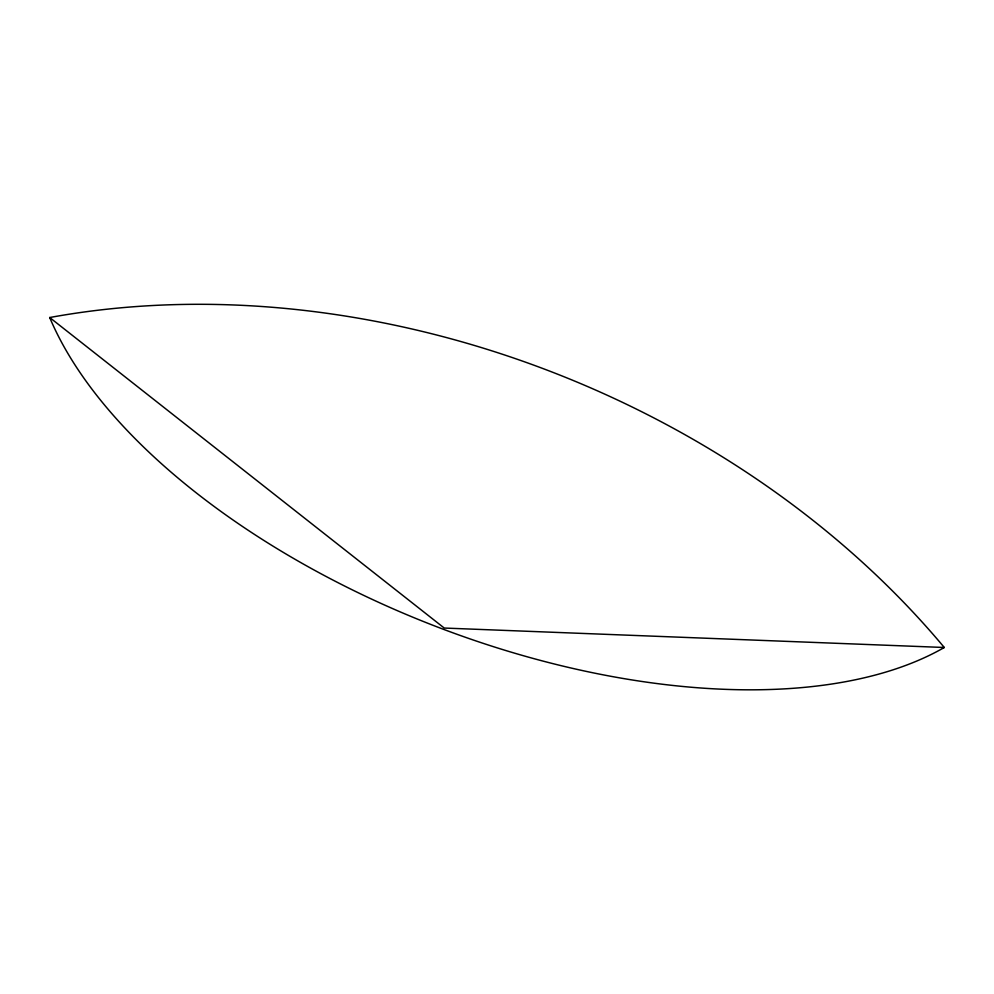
<?xml version="1.0" encoding="UTF-8"?>
<svg xmlns="http://www.w3.org/2000/svg" width="994" height="994" viewBox="0 0 994 994"><rect width="100%" height="100%" fill="white"/><g stroke="black" fill="none" stroke-linecap="round" stroke-linejoin="round"><path stroke-width="1.49" d="M944.3 647.492L444.243 628.046L49.7 317.521A780.712 589.405 22.2 0 1 944.3 647.492A522.496 264.044 21.2 0 1 449.922 631.712A522.496 264.044 21.2 0 1 49.7 317.521"/></g></svg>
